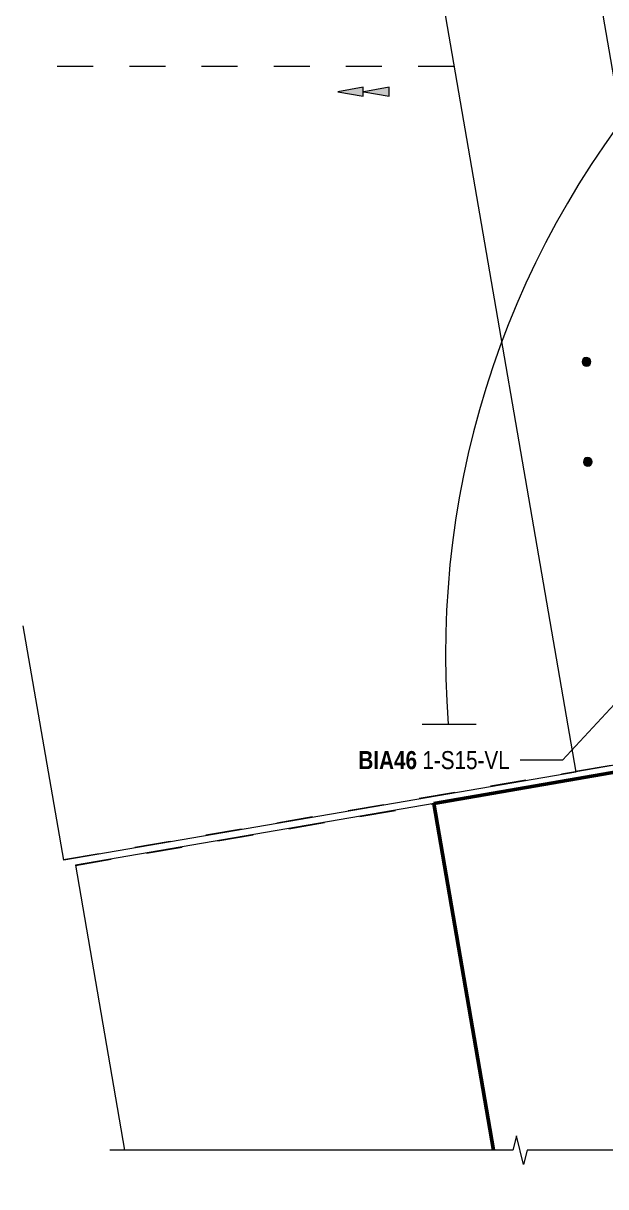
# Model space of a CAD drawing. Header units: metres. Extents: x 300 to 347, y 3 to 1186.
# Drawn here: x 309.278 to 310.892, y 1181.145 to 1184.371 of the extents above; entities that cross this region are included whole.
import ezdxf

# ---------------------------------------------------------------- set-up
doc = ezdxf.new("R2010")
doc.units = ezdxf.units.M
doc.linetypes.add('JacobsDash', pattern=[0.0045, 0.003, -0.0015])
for name, color, linetype, lineweight in [('A-ANNO-NOTE', 7, 'Continuous', 9), ('A-DETL', 7, 'Continuous', 13), ('A-DETL-GENF', 7, 'Continuous', 9), ('G-ANNO-TEXT', 7, 'Continuous', 9), ('S-BEAM', 7, 'Continuous', 50), ('S-BEAM-HDLN', 7, 'JacobsDash', 18)]:
    doc.layers.add(name, color=color, linetype=linetype, lineweight=lineweight)
doc.styles.add('Arial Narrow', font='ARIALN.TTF', dxfattribs={"height": 0.05})
doc.styles.add('Arial Narrow_B', font='ARIALNB.TTF', dxfattribs={"height": 0.05})

# ---------------------------------------------------------------- blocks, each defined once
blk = doc.blocks.new('Generic Models 2 - Generic Models 2-7441711-DRG-2873183 - SOUTHERN BARRIER - PLAN')
at = {"layer": 'S-BEAM', "color": 252, "true_color": 0x888888}
for p, q in [((206.748, 1204.9086), (206.1989, 1204.7638)), ((207.3443, 1204.8526), (207.2651, 1204.8456)), ((207.3643, 1204.8543), (207.3642, 1204.8543)), ((207.6095, 1203.9219), (207.3642, 1204.8543)), ((207.3643, 1204.8543), (207.3974, 1204.7286)), ((207.2651, 1204.8456), (207.2635, 1204.8518)), ((206.1989, 1204.7638), (206.4471, 1203.8202))]:
    blk.add_line(p, q, dxfattribs=at)
at = {"layer": 'S-BEAM-HDLN', "color": 252, "true_color": 0x888888}
for p, q in [((207.1175, 1204.9855), (207.0012, 1204.9754)), ((207.2258, 1204.995), (207.1276, 1204.9864)), ((207.2635, 1204.8518), (207.2258, 1204.995)), ((206.9371, 1204.9585), (206.7481, 1204.9086)), ((207.0012, 1204.9754), (206.9372, 1204.9585)), ((207.3462, 1204.8527), (207.3448, 1204.8526)), ((207.3641, 1204.8543), (207.3463, 1204.8527))]:
    blk.add_line(p, q, dxfattribs=at)
blk = doc.blocks.new('03_SFR_ACS_Abutment_BR08_Retaining wall CS - ABUTMENT SOUTH WEST_B08-7985321-DRG-2873183 - SOUTHERN BARRIER - PLAN')
at = {"layer": 'S-BEAM', "color": 9, "lineweight": 13, "true_color": 0xc0c0c0}
for p, q in [((310.4164, 1182.2076), (309.4225, 1182.0367)), ((309.4225, 1182.0367), (309.5584, 1181.2463))]:
    blk.add_line(p, q, dxfattribs=at)
at = {"layer": 'S-BEAM-HDLN', "color": 9, "lineweight": 13, "true_color": 0xc0c0c0}
for p, q in [((310.9763, 1182.303), (311.169, 1182.3361)), ((311.1691, 1182.3361), (311.172, 1182.3366)), ((310.4166, 1182.2067), (310.9762, 1182.303)), ((309.4228, 1182.0358), (310.4165, 1182.2067))]:
    blk.add_line(p, q, dxfattribs=at)
blk = doc.blocks.new('CS_DET_BreakLine_ViewScale - CS_Std BreakLine-8623484-DRG-2873183 - SOUTHERN BARRIER - PLAN')
at = {"layer": 'A-DETL-GENF'}
for p, q in [((1.0863, 0.04), (1.0763, 0)), ((1.1063, -0.04), (1.0863, 0.04)), ((1.0763, 0), (-0.04, 0)), ((1.1163, 0), (1.1063, -0.04)), ((2.2326, 0), (1.1163, 0))]:
    blk.add_line(p, q, dxfattribs=at)
blk = doc.blocks.new('CS_Arrowhead - CS_Arrowhead-6323874-DRG-2873183 - SOUTHERN BARRIER - PLAN')
at = {"layer": 'A-ANNO-NOTE'}
blk.add_hatch(color=256, dxfattribs=at).paths.add_polyline_path([(0.0035, -0.00062), (0, 0), (0.0035, 0.00062)])
at = {"layer": 'A-ANNO-NOTE', "lineweight": 13}
for p, q in [((0.0035, 0.00062), (0, 0)), ((0.0035, -0.00062), (0.0035, 0.00062)), ((0, 0), (0.0035, -0.00062))]:
    blk.add_line(p, q, dxfattribs=at)
blk = doc.blocks.new('WGA_GAN_Dot - Dot_Symbol-7573409-DRG-2873183 - SOUTHERN BARRIER - PLAN')
at = {"layer": 'A-ANNO-NOTE', "lineweight": 13}
h = blk.add_hatch(color=256, dxfattribs=at)
edge = h.paths.add_edge_path()
edge.add_arc((0, 0), 0.0006, 0, 180)
edge.add_arc((0, 0), 0.0006, 180, 360)
at = {"layer": 'A-ANNO-NOTE'}
for start, end in [(360, 180), (180, 360)]:
    blk.add_arc((0, 0), 0.0006, start, end, dxfattribs=at)

msp = doc.modelspace()

# ---------------------------------------------------------------- linework, layer by layer
at = {"layer": 'A-DETL'}
msp.add_line((310.3834, 1182.4277), (310.5334, 1182.4277), dxfattribs=at)
msp.add_arc((312.9376, 1182.6203), 2.4894, 91.9407, 184.4374, dxfattribs=at)
at = {"layer": 'G-ANNO-TEXT'}
for p, q in [((310.9665, 1182.5374), (310.772, 1182.3279)), ((310.6564, 1182.3279), (310.655, 1182.3279)), ((310.772, 1182.3279), (310.6564, 1182.3279))]:
    msp.add_line(p, q, dxfattribs=at)
at = {"layer": 'S-BEAM', "color": 9, "lineweight": 13, "true_color": 0xc0c0c0}
for p, q in [((310.1726, 1185.9894), (310.8092, 1182.2946)), ((310.609, 1185.9894), (311.0724, 1183.2997)), ((309.3902, 1182.0501), (309.2782, 1182.6999)), ((310.9717, 1182.3238), (310.809, 1182.2958)), ((310.8092, 1182.2946), (309.3902, 1182.0501))]:
    msp.add_line(p, q, dxfattribs=at)
at = {"layer": 'S-BEAM-HDLN', "color": 9, "lineweight": 13, "true_color": 0xc0c0c0}
for p, q in [((310.4722, 1184.2507), (309.2782, 1184.2507)), ((310.8089, 1182.2968), (310.9714, 1182.3248)), ((309.39, 1182.0523), (310.8083, 1182.2967)), ((310.8084, 1182.2967), (310.8088, 1182.2967))]:
    msp.add_line(p, q, dxfattribs=at)

# ---------------------------------------------------------------- block references
at = {"layer": 'A-ANNO-NOTE', "xscale": 20, "yscale": 20, "zscale": 20}
for name, p, rotation in [('CS_Arrowhead - CS_Arrowhead-6323874-DRG-2873183 - SOUTHERN BARRIER - PLAN', (310.1501, 1184.1806), 0.3540051527702576), ('CS_Arrowhead - CS_Arrowhead-6323874-DRG-2873183 - SOUTHERN BARRIER - PLAN', (310.2218, 1184.1806), 0.3540051527702576), ('WGA_GAN_Dot - Dot_Symbol-7573409-DRG-2873183 - SOUTHERN BARRIER - PLAN', (310.8389, 1183.4322), 24.82593178624252), ('WGA_GAN_Dot - Dot_Symbol-7573409-DRG-2873183 - SOUTHERN BARRIER - PLAN', (310.8425, 1183.1547), 24.82593178624252)]:
    msp.add_blockref(name, p, dxfattribs=dict(at, rotation=rotation))
at = {"layer": 'A-DETL-GENF'}
msp.add_blockref('CS_DET_BreakLine_ViewScale - CS_Std BreakLine-8623484-DRG-2873183 - SOUTHERN BARRIER - PLAN', (309.5584, 1181.2463), dxfattribs=at)
at = {"layer": 'S-BEAM-HDLN', "color": 252, "true_color": 0x888888, "rotation": 355.0000000000001}
msp.add_blockref('Generic Models 2 - Generic Models 2-7441711-DRG-2873183 - SOUTHERN BARRIER - PLAN', (0, 0), dxfattribs=at)
at = {"layer": 'S-BEAM-HDLN', "color": 9, "lineweight": 13, "true_color": 0xc0c0c0}
msp.add_blockref('03_SFR_ACS_Abutment_BR08_Retaining wall CS - ABUTMENT SOUTH WEST_B08-7985321-DRG-2873183 - SOUTHERN BARRIER - PLAN', (0, 0), dxfattribs=at)

# ---------------------------------------------------------------- next in the draw order: texts
at = {"layer": 'G-ANNO-TEXT', "insert": (310.207, 1182.3529), "char_height": 0.05, "attachment_point": 1, "style": 'Arial Narrow_B', "bg_fill": 3, "box_fill_scale": 1, "bg_fill_color": 256, "bg_fill_transparency": 0}
msp.add_mtext('BIA46', dxfattribs=at)

# ---------------------------------------------------------------- next in the draw order: texts
at = {"layer": 'G-ANNO-TEXT', "insert": (310.3683, 1182.3529), "char_height": 0.05, "attachment_point": 1, "style": 'Arial Narrow', "bg_fill": 3, "box_fill_scale": 1, "bg_fill_color": 256, "bg_fill_transparency": 0}
msp.add_mtext(' 1-S15-VL', dxfattribs=at)

doc.saveas('drawing.dxf')
